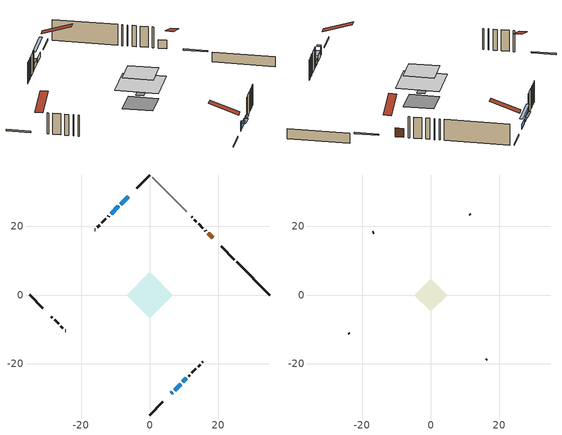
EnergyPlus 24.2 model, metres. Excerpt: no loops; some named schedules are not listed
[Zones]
conditioned space
 floor outside (Floor1 construction): -1.27,0 0,1.27 1.27,0 0,-1.27 z0.31
 floor adiabatic (AdiabaticFloorConstruction): -6.74,0 0,6.74 6.74,0 0,-6.74 z2.75
 floor foundation (Slab1 construction): -4.69,0 0,4.69 4.69,0 0,-4.69 z-1.98
 wall outside (RimJoist1 construction): 0,-35.02 3.8,-31.22 / -35.02,0 -31.22,-3.8 / 0,35.02 -3.8,31.22 / 24.66,10.36 20.86,14.15 z0.31:0.61
 wall outside (AdiabaticWallConstruction 1): 18.32,16.7 17.02,18 z0.31:2.34
 wall outside (AdiabaticWallConstruction): 6.34,-28.68 6.59,-28.42 z0.31:2.29; 7.25,-27.77 8.99,-26.02 z0.31:1.55; -6.34,28.67 -8.46,26.55 / 9.65,-25.37 10.71,-24.31 / -9.12,25.9 -11.24,23.78 z0.31:1.33
 wall outside (Wall1 construction): 11.37,-23.65 11.6,-23.41 / -28.67,-6.34 -28.44,-6.58 / -11.9,23.12 -12.13,22.88 / 16.36,18.65 16.13,18.89 z0.31:5.19
 wall outside (Wall2 construction): 12.26,-22.75 13.44,-21.57 / -27.78,-7.24 -26.6,-8.42 / -12.79,22.22 -13.97,21.04 / 15.47,19.55 14.29,20.73 z0.31:5.19
 wall outside (Wall3 construction): 14.1,-20.91 14.73,-20.29 / -25.94,-9.08 -25.31,-9.7 / -14.63,20.38 -15.26,19.76 / 13.63,21.39 13,22.01 z0.31:5.19
 wall outside (Wall4 construction): 15.38,-19.63 15.49,-19.52 / -24.66,-10.36 -24.55,-10.47 / -15.91,19.1 -16.02,18.99 / 12.35,22.67 12.24,22.78 z0.31:5.19
 wall foundation (FoundationWall1 construction): 35.02,0 25.32,9.7 z-1.98:0.31
 wall adiabatic (Wall6 construction): 10.75,24.27 0.66,34.36 z0.31:5.19
 window (WindowConstruction 4): 6.34,-28.67 6.59,-28.42 z0.31:2.29
 window (WindowConstruction): 7.25,-27.77 8.99,-26.02 z0.31:1.55
 window (WindowConstruction 1): -6.34,28.67 -8.46,26.55 z0.31:1.32
 window (WindowConstruction 2): 9.65,-25.37 10.71,-24.31 z0.31:1.32
 window (WindowConstruction 3): -9.12,25.9 -11.24,23.78 z0.31:1.32
 door (Door): 18.32,16.7 17.02,18 z0.31:2.34
 ceiling adiabatic (AdiabaticFloorConstruction): 0,-6.74 6.74,0 0,6.74 -6.74,0 z2.75
attic - vented
 floor to conditioned space (Floor2 construction Reversed): -4.79,0 0,4.79 4.79,0 0,-4.79 z5.19
 wall outside (Wall5 construction): 16.15,-18.87 16.33,-18.69 / -23.89,-11.12 -23.71,-11.3 / -16.68,18.34 -16.86,18.16 / 11.58,23.43 11.4,23.61 z0.31:5.19
 roof outside (Roof1 construction): 5.69,-29.33,5.19 1.02,-24.67,7.39 -0.21,-25.9,7.39 4.46,-30.56,5.19; -29.33,-5.69,5.19 -24.67,-1.02,7.39 -25.9,0.21,7.39 -30.56,-4.46,5.19; -5.69,29.33,5.19 -1.02,24.67,7.39 0.21,25.9,7.39 -4.46,30.56,5.19; 18.98,16.04,5.19 14.31,11.38,7.39 15.54,10.15,7.39 20.21,14.81,5.19
shading: 6.7,-28.32 6.24,-28.78 6.88,-29.42 7.34,-28.96 z2.44; 9.06,-25.95 7.18,-27.84 7.82,-28.48 9.71,-26.6 z1.65; -10.19,24.83 -4.62,30.4 -5.05,30.83 -10.62,25.26 z3.77; 10.78,-24.24 9.58,-25.44 10.01,-25.87 11.21,-24.67 z1.43; -11.31,23.71 -9.05,25.97 -9.48,26.4 -11.74,24.14 z1.43
[Building]
Building 1: Terrain=Suburbs
[Site:Location]
Edmonton Intl AP_AB: Latitude {deg}=53.31; Longitude {deg}=-113.58; Time Zone {hr}=-7; Elevation {m}=723; Keep Site Location Information=Yes
[Site:GroundTemperature:Shallow]
-1.56185, -3.61833, -3.78302, -2.80711, 1.11059, 5.01004, 8.39065, 10.5322, 10.7141, 8.97234, 5.67794, 1.89811
[Site:WaterMainsTemperature]
Calculation Method=Schedule; Temperature Schedule=mains temperature schedule
[Material] Roughness=Rough; Thermal Absorptance=0.9
Name | Thickness {m} | Conductivity {W/m-K} | Density {kg/m3} | Specific Heat {J/kg-K} | Solar Absorptance | Visible Absorptance
asphalt or fiberglass shingles | 0.00635 | 0.162714 | 1121.4 | 1465.45 | 0.4 | 0.4
ceiling loosefill ins | 0.169333 | 0.0480833 | 16.02 | 1046.75 | 0.7 | 0.7
ceiling stud and cavity | 0.1397 | 0.172847 | 65.682 | 1177.47 | 0.7 | 0.7
concrete 4.0 in. | 0.1016 | 1.803125 | 2242.8 | 837.4 | 0.7 | 0.7
concrete 8.0 in. | 0.2032 | 1.803125 | 2242.8 | 837.4 | 0.7 | 0.7
door material | 0.04445 | 0.053851 | 512.64 | 1214.23 | 0.7 | 0.7
floor covering | 0.0127 | 0.0433444 | 54.468 | 1339.84 | 0.6 | 0.6
floor rigid ins; rim joist rigid ins; wall rigid ins | 0.051816 | 0.029427 | 32.04 | 1214.23 | 0.7 | 0.7
floor rigid ins 1; wall rigid ins 2 | 0.512978 | 0.029427 | 32.04 | 1214.23 | 0.7 | 0.7
floor stud and cavity | 0.1397 | 0.103818 | 92.3553 | 1139.71 | 0.7 | 0.7
floor stud and cavity 1 | 0.1397 | 1.75129 | 37.0049 | 1207.88 | 0.7 | 0.7
furniture material conditioned space 1 | 0.1524 | 0.115458 | 640.8 | 1214.23 | 0.6 | 0.6
gypsum board | 0.0127 | 0.160291 | 801 | 837.4 | 0.6 | 0.6
osb sheathing 0.5 in. | 0.0127 | 0.115458 | 512.64 | 1214.23 | 0.7 | 0.7
osb sheathing 0.75 in. | 0.01905 | 0.115458 | 512.64 | 1214.23 | 0.7 | 0.7
osb sheathing 2.0 in. | 0.0508 | 0.115458 | 512.64 | 1214.23 | 0.7 | 0.7
rim joist stud and cavity | 0.0508 | 0.0408305 | 125.044 | 1163.47 | 0.6 | 0.6
wall rigid ins 1 | 0.051816 | 0.029427 | 32.04 | 1214.23 | 0.4 | 0.4
wall stud and cavity | 0.1397 | 0.365628 | 139.0536 | 1170.24 | 0.7 | 0.7
wall stud and cavity 1 | 0.1397 | 0.280355 | 139.0536 | 1170.24 | 0.7 | 0.7
wall stud and cavity 2 | 0.1397 | 0.168807 | 139.0536 | 1170.24 | 0.7 | 0.7
wall stud and cavity 3 | 0.1397 | 0.379624 | 139.0536 | 1170.24 | 0.7 | 0.7
wall stud and cavity 4 | 0.0889 | 6.9971 | 50.32683 | 1063.81 | 0.6 | 0.6
wall stud and cavity 5 | 0.1397 | 0.211265 | 139.0536 | 1170.24 | 0.7 | 0.7
wall stud and cavity 6 | 0.0889 | 0.380278 | 52.3479 | 1209.89 | 0.7 | 0.7
wall stud and cavity 7 | 0.0889 | 0.391764 | 83.0341 | 1211.67 | 0.7 | 0.7
wood siding | 0.0254 | 0.102417 | 544.68 | 1172.36 | 0.4 | 0.4
wood siding 1 | 0.00254 | 0.102417 | 544.68 | 1172.36 | 0.4 | 0.4
wood siding 2; wood siding 3; wood siding 4 | 0.0254 | 0.102417 | 544.68 | 1172.36 | 0.7 | 0.7
[WindowMaterial:SimpleGlazingSystem]
Name | U-Factor {W/m2-K} | Solar Heat Gain Coefficient
WindowMaterial | 2.89521 | 0.69
WindowMaterial 1 | 2.78449 | 0.57
WindowMaterial 2 | 3.032052 | 0.57
[Construction]
AdiabaticFloorConstruction: floor stud and cavity 1, floor rigid ins 1, osb sheathing 0.75 in., floor covering
AdiabaticWallConstruction: wood siding 3, wall rigid ins 2, wall stud and cavity 6, gypsum board
AdiabaticWallConstruction 1: wood siding 4, wall rigid ins 2, wall stud and cavity 6, gypsum board
Door: door material
Floor1 construction: floor stud and cavity, floor rigid ins, osb sheathing 0.75 in., floor covering
Floor2 construction Reversed: gypsum board, ceiling stud and cavity, ceiling loosefill ins
FoundationWall1 construction: concrete 8.0 in.
furniture construction conditioned space 1: furniture material conditioned space 1
PartitionWallConstruction: gypsum board, wall stud and cavity 7, gypsum board
RimJoist1 construction: wood siding 2, rim joist rigid ins, osb sheathing 2.0 in., rim joist stud and cavity
Roof1 construction: asphalt or fiberglass shingles
Slab1 construction: concrete 4.0 in.
Wall1 construction: wood siding, wall rigid ins, osb sheathing 0.5 in., wall stud and cavity, gypsum board
Wall2 construction: wood siding, wall rigid ins, osb sheathing 0.5 in., wall stud and cavity 1, gypsum board
Wall3 construction: wood siding, wall rigid ins, osb sheathing 0.5 in., wall stud and cavity 2, gypsum board
Wall4 construction: wood siding, wall rigid ins, osb sheathing 0.5 in., wall stud and cavity 3, gypsum board
Wall5 construction: wood siding 1, wall stud and cavity 4
Wall6 construction: wall rigid ins 1, osb sheathing 0.5 in., wall stud and cavity 5, gypsum board
WindowConstruction: WindowMaterial
WindowConstruction 1; WindowConstruction 2; WindowConstruction 3: WindowMaterial 1
WindowConstruction 4: WindowMaterial 2
[Zone] Multiplier=1; Part of Total Floor Area=Yes
Name | Volume {m3}
attic - vented | 16.3842
conditioned space | 318.4
[Space]
Name | Zone | Volume {m3}
attic - vented 1 | attic - vented | 16.3842
conditioned space 1 | conditioned space | 318.4
[ZoneInfiltration:EffectiveLeakageArea]
infil attic - vented 1: Zone or Space=attic - vented 1; Schedule=Always On Discrete; Effective Air Leakage Area {cm2}=1596.17; Stack Coefficient=0.000492064; Wind Coefficient=1.49876e-05
[ZoneMixing]
whole house fan mix: Zone or Space=attic - vented; Schedule=Always On Continuous; Design Flow Rate Calculation Method=Flow/Zone; Design Flow Rate {m3/s}=0; Source Zone or Space=conditioned space
[SurfaceProperty:ExposedFoundationPerimeter]
Slab1: Exposed Perimeter Calculation Method=TotalExposedPerimeter; Total Exposed Perimeter {m}=13.716
[InternalMass] Zone or ZoneList=conditioned space; Space or SpaceList=conditioned space 1
Name | Construction | Surface Area {m2}
furniture mass conditioned space 1 | furniture construction conditioned space 1 | 55.2359
partition wall mass | PartitionWallConstruction | 138.09
[Lights]
interior lighting: Zone or ZoneList or Space or SpaceList=conditioned space 1; Schedule=interior lighting schedule; Design Level Calculation Method=LightingLevel; Lighting Level {W}=343.2; Return Air Fraction=0; Fraction Radiant=0.6; Fraction Visible=0.2; Fraction Replaceable=1
[People]
occupants: Zone or ZoneList or Space or SpaceList=conditioned space 1; Number of People Schedule=occupants schedule; Number of People Calculation Method=People; Number of People=3; Fraction Radiant=0.314171; Sensible Heat Fraction=0.56303; Activity Level Schedule=occupants activity schedule; Carbon Dioxide Generation Rate {m3/s-W}=0; Enable ASHRAE 55 Comfort Warnings=No; Mean Radiant Temperature Calculation Type=EnclosureAveraged
[ElectricEquipment] Zone or ZoneList or Space or SpaceList=conditioned space 1; Design Level Calculation Method=EquipmentLevel
Name | Schedule | Design Level {W} | Fraction Latent | Fraction Radiant | Fraction Lost
clothes dryer | clothes dryer schedule | 140.772 | 0.015 | 0.081 | 0.85
clothes washer | clothes washer schedule | 32.1985 | 0.03 | 0.162 | 0.7
cooking range | cooking range schedule | 208.969 | 0.08 | 0.432 | 0.2
dishwasher | dishwasher schedule | 66.8632 | 0.3 | 0.18 | 0.4
fridge | fridge schedule | 72.9452 | 0 | 0.6 | 0
mech vent house fan | mech vent house fan schedule | 0 | 0 | 0 | 1
mech vent house fan cfis | mech vent house fan cfis schedule | 0 | 0 | 0 | 0
misc plug loads | misc plug loads schedule | 494.7 | 0.045 | 0.513 | 0.1
whole house fan | Always On Discrete | 0 | 0 | 0 | 1
[OtherEquipment] Zone or ZoneList or Space or SpaceList=conditioned space 1; Design Level Calculation Method=EquipmentLevel
Name | Fuel Type | Schedule | Design Level {W} | Fraction Latent | Fraction Radiant | Fraction Lost
clothes dryer 1 | Electricity | clothes dryer schedule | 0 | 0.015 | 0.081 | 0.85
cooking range 1 | Electricity | cooking range schedule | 0 | 0.08 | 0.432 | 0.2
general water use latent | None | general water use schedule | 59.3978 | 1 | 0 | 0
general water use sensible | None | general water use schedule | -58.539 | 0 | 0.6 | 0
mech vent house fan latent load | None | Always On Discrete | 0 | 1 | 0 | 0
mech vent house fan sensible load | None | Always On Discrete | 0 | 0 | 0 | 0
water heater energy adjustment1 | NaturalGas | Always On Discrete | 0.01 | 0 | 0 | 1
[ZoneInfiltration:DesignFlowRate] Zone or ZoneList or Space or SpaceList=conditioned space 1; Schedule=Always On Discrete; Design Flow Rate Calculation Method=Flow/Zone; Design Flow Rate {m3/s}=0
infil flow; natural vent flow; whole house fan flow
[Foundation:Kiva]
Foundation Kiva 1: Initial Indoor Air Temperature {C}=18; Wall Height Above Grade {m}=0.309982; Wall Depth Below Slab {m}=0.2032
[Foundation:Kiva:Settings]
Soil Conductivity {W/m-K}=0.849921; Soil Density {kg/m3}=1842.3; Soil Specific Heat {J/kg-K}=418.7; Ground Solar Absorptivity=0.9; Ground Thermal Absorptivity=0.9; Ground Surface Roughness {m}=0.03; Far-Field Width {m}=40; Deep-Ground Boundary Condition=ZeroFlux; Deep-Ground Depth {m}=40; Minimum Cell Dimension {m}=0.2; Maximum Cell Growth Coefficient=3; Simulation Timestep=Timestep
[Exterior:Lights]
exterior lighting: Schedule=exterior lighting schedule; Design Level {W}=75.6
[Schedule:Constant]
Name | Hourly Value
Always On Continuous; mech vent house fan schedule; mech vent house fan cfis schedule; Always On Discrete | 1
occupants activity schedule | 117.228
fridge schedule | 0
[Schedule:Day:Interval]
interior lighting schedule day: No, 01:00, 0.108182, 04:00, 0.0901515, 05:00, 0.0991667, 06:00, 0.162273, 07:00, 0.270455, 08:00, 0.342576, 10:00, 0.369621, 11:00, 0.351591, 12:00, 0.333561, 13:00, 0.324545, 14:00, 0.31553, 15:00, 0.333561, 16:00, 0.369621, 17:00, 0.450758, 18:00, 0.585985, 19:00, 0.775303, 20:00, 0.955606, 21:00, 0.991667, 22:00, 0.712197, 23:00, 0.360606, 24:00, 0.162273
interior lighting schedule day 1: No, 01:00, 0.100909, 04:00, 0.0840909, 05:00, 0.0925, 06:00, 0.151364, 07:00, 0.252273, 08:00, 0.319545, 10:00, 0.344773, 11:00, 0.327955, 12:00, 0.311136, 13:00, 0.302727, 14:00, 0.294318, 15:00, 0.311136, 16:00, 0.344773, 17:00, 0.420455, 18:00, 0.546591, 19:00, 0.723182, 20:00, 0.891364, 21:00, 0.925, 22:00, 0.664318, 23:00, 0.336364, 24:00, 0.151364
interior lighting schedule day 2: No, 01:00, 0.0927273, 04:00, 0.0772727, 05:00, 0.085, 06:00, 0.139091, 07:00, 0.231818, 08:00, 0.293636, 10:00, 0.316818, 11:00, 0.301364, 12:00, 0.285909, 13:00, 0.278182, 14:00, 0.270455, 15:00, 0.285909, 16:00, 0.316818, 17:00, 0.386364, 18:00, 0.502273, 19:00, 0.664545, 20:00, 0.819091, 21:00, 0.85, 22:00, 0.610455, 23:00, 0.309091, 24:00, 0.139091
interior lighting schedule default day: No, 24:00, 0
[Schedule:Week:Daily]
interior lighting schedule Week Rule - Jan1-Jan27: interior lighting schedule day, interior lighting schedule day, interior lighting schedule day, interior lighting schedule day, interior lighting schedule day, interior lighting schedule day, interior lighting schedule day, interior lighting schedule default day, interior lighting schedule default day, interior lighting schedule default day, interior lighting schedule default day, interior lighting schedule default day
interior lighting schedule Week Rule - Jan28-Feb3: interior lighting schedule day, interior lighting schedule day, interior lighting schedule day, interior lighting schedule day, interior lighting schedule day 1, interior lighting schedule day 1, interior lighting schedule day 1, interior lighting schedule default day, interior lighting schedule default day, interior lighting schedule default day, interior lighting schedule default day, interior lighting schedule default day
interior lighting schedule Week Rule - Feb4-Feb24: interior lighting schedule day 1, interior lighting schedule day 1, interior lighting schedule day 1, interior lighting schedule day 1, interior lighting schedule day 1, interior lighting schedule day 1, interior lighting schedule day 1, interior lighting schedule default day, interior lighting schedule default day, interior lighting schedule default day, interior lighting schedule default day, interior lighting schedule default day
interior lighting schedule Week Rule - Feb25-Mar3: interior lighting schedule day 1, interior lighting schedule day 1, interior lighting schedule day 1, interior lighting schedule day 1, interior lighting schedule day 2, interior lighting schedule day 2, interior lighting schedule day 2, interior lighting schedule default day, interior lighting schedule default day, interior lighting schedule default day, interior lighting schedule default day, interior lighting schedule default day
interior lighting schedule Week Rule - Mar4-Mar31: interior lighting schedule day 2, interior lighting schedule day 2, interior lighting schedule day 2, interior lighting schedule day 2, interior lighting schedule day 2, interior lighting schedule day 2, interior lighting schedule day 2, interior lighting schedule default day, interior lighting schedule default day, interior lighting schedule default day, interior lighting schedule default day, interior lighting schedule default day
interior lighting schedule Week Rule - Apr1-Apr28: interior lighting schedule day 3, interior lighting schedule day 3, interior lighting schedule day 3, interior lighting schedule day 3, interior lighting schedule day 3, interior lighting schedule day 3, interior lighting schedule day 3, interior lighting schedule default day, interior lighting schedule default day, interior lighting schedule default day, interior lighting schedule default day, interior lighting schedule default day
interior lighting schedule Week Rule - Apr29-May5: interior lighting schedule day 3, interior lighting schedule day 3, interior lighting schedule day 4, interior lighting schedule day 4, interior lighting schedule day 4, interior lighting schedule day 4, interior lighting schedule day 4, interior lighting schedule default day, interior lighting schedule default day, interior lighting schedule default day, interior lighting schedule default day, interior lighting schedule default day
interior lighting schedule Week Rule - May6-May26: interior lighting schedule day 4, interior lighting schedule day 4, interior lighting schedule day 4, interior lighting schedule day 4, interior lighting schedule day 4, interior lighting schedule day 4, interior lighting schedule day 4, interior lighting schedule default day, interior lighting schedule default day, interior lighting schedule default day, interior lighting schedule default day, interior lighting schedule default day
interior lighting schedule Week Rule - May27-Jun2: interior lighting schedule day 4, interior lighting schedule day 4, interior lighting schedule day 4, interior lighting schedule day 4, interior lighting schedule day 4, interior lighting schedule day 5, interior lighting schedule day 5, interior lighting schedule default day, interior lighting schedule default day, interior lighting schedule default day, interior lighting schedule default day, interior lighting schedule default day
interior lighting schedule Week Rule - Jun3-Jun30: interior lighting schedule day 5, interior lighting schedule day 5, interior lighting schedule day 5, interior lighting schedule day 5, interior lighting schedule day 5, interior lighting schedule day 5, interior lighting schedule day 5, interior lighting schedule default day, interior lighting schedule default day, interior lighting schedule default day, interior lighting schedule default day, interior lighting schedule default day
interior lighting schedule Week Rule - Jul1-Jul28: interior lighting schedule day 6, interior lighting schedule day 6, interior lighting schedule day 6, interior lighting schedule day 6, interior lighting schedule day 6, interior lighting schedule day 6, interior lighting schedule day 6, interior lighting schedule default day, interior lighting schedule default day, interior lighting schedule default day, interior lighting schedule default day, interior lighting schedule default day
interior lighting schedule Week Rule - Jul29-Aug4: interior lighting schedule day 6, interior lighting schedule day 6, interior lighting schedule day 6, interior lighting schedule day 7, interior lighting schedule day 7, interior lighting schedule day 7, interior lighting schedule day 7, interior lighting schedule default day, interior lighting schedule default day, interior lighting schedule default day, interior lighting schedule default day, interior lighting schedule default day
interior lighting schedule Week Rule - Aug5-Aug25: interior lighting schedule day 7, interior lighting schedule day 7, interior lighting schedule day 7, interior lighting schedule day 7, interior lighting schedule day 7, interior lighting schedule day 7, interior lighting schedule day 7, interior lighting schedule default day, interior lighting schedule default day, interior lighting schedule default day, interior lighting schedule default day, interior lighting schedule default day
interior lighting schedule Week Rule - Aug26-Sep1: interior lighting schedule day 7, interior lighting schedule day 7, interior lighting schedule day 7, interior lighting schedule day 7, interior lighting schedule day 7, interior lighting schedule day 7, interior lighting schedule day 8, interior lighting schedule default day, interior lighting schedule default day, interior lighting schedule default day, interior lighting schedule default day, interior lighting schedule default day
interior lighting schedule Week Rule - Sep2-Sep29: interior lighting schedule day 8, interior lighting schedule day 8, interior lighting schedule day 8, interior lighting schedule day 8, interior lighting schedule day 8, interior lighting schedule day 8, interior lighting schedule day 8, interior lighting schedule default day, interior lighting schedule default day, interior lighting schedule default day, interior lighting schedule default day, interior lighting schedule default day
interior lighting schedule Week Rule - Sep30-Oct6: interior lighting schedule day 8, interior lighting schedule day 9, interior lighting schedule day 9, interior lighting schedule day 9, interior lighting schedule day 9, interior lighting schedule day 9, interior lighting schedule day 9, interior lighting schedule default day, interior lighting schedule default day, interior lighting schedule default day, interior lighting schedule default day, interior lighting schedule default day
interior lighting schedule Week Rule - Oct7-Oct27: interior lighting schedule day 9, interior lighting schedule day 9, interior lighting schedule day 9, interior lighting schedule day 9, interior lighting schedule day 9, interior lighting schedule day 9, interior lighting schedule day 9, interior lighting schedule default day, interior lighting schedule default day, interior lighting schedule default day, interior lighting schedule default day, interior lighting schedule default day
interior lighting schedule Week Rule - Oct28-Nov3: interior lighting schedule day 9, interior lighting schedule day 9, interior lighting schedule day 9, interior lighting schedule day 9, interior lighting schedule day 10, interior lighting schedule day 10, interior lighting schedule day 10, interior lighting schedule default day, interior lighting schedule default day, interior lighting schedule default day, interior lighting schedule default day, interior lighting schedule default day
interior lighting schedule Week Rule - Nov4-Nov24: interior lighting schedule day 10, interior lighting schedule day 10, interior lighting schedule day 10, interior lighting schedule day 10, interior lighting schedule day 10, interior lighting schedule day 10, interior lighting schedule day 10, interior lighting schedule default day, interior lighting schedule default day, interior lighting schedule default day, interior lighting schedule default day, interior lighting schedule default day
interior lighting schedule Week Rule - Nov25-Dec1: interior lighting schedule day 10, interior lighting schedule day 10, interior lighting schedule day 10, interior lighting schedule day 10, interior lighting schedule day 10, interior lighting schedule day 10, interior lighting schedule day 11, interior lighting schedule default day, interior lighting schedule default day, interior lighting schedule default day, interior lighting schedule default day, interior lighting schedule default day
interior lighting schedule Week Rule - Dec2-Dec31: interior lighting schedule day 11, interior lighting schedule day 11, interior lighting schedule day 11, interior lighting schedule day 11, interior lighting schedule day 11, interior lighting schedule day 11, interior lighting schedule day 11, interior lighting schedule default day, interior lighting schedule default day, interior lighting schedule default day, interior lighting schedule default day, interior lighting schedule default day
occupants schedule Week Rule - Jan1-Dec31: occupants schedule day, occupants schedule day, occupants schedule day, occupants schedule day, occupants schedule day, occupants schedule day, occupants schedule day, occupants schedule default day, occupants schedule default day, occupants schedule default day, occupants schedule default day, occupants schedule default day
clothes dryer schedule Week Rule - Jan1-Dec31: clothes dryer schedule day, clothes dryer schedule day, clothes dryer schedule day, clothes dryer schedule day, clothes dryer schedule day, clothes dryer schedule day, clothes dryer schedule day, clothes dryer schedule default day, clothes dryer schedule default day, clothes dryer schedule default day, clothes dryer schedule default day, clothes dryer schedule default day
clothes washer schedule Week Rule - Jan1-Dec31: clothes washer schedule day, clothes washer schedule day, clothes washer schedule day, clothes washer schedule day, clothes washer schedule day, clothes washer schedule day, clothes washer schedule day, clothes washer schedule default day, clothes washer schedule default day, clothes washer schedule default day, clothes washer schedule default day, clothes washer schedule default day
cooking range schedule Week Rule - Jan1-Dec31: cooking range schedule day, cooking range schedule day, cooking range schedule day, cooking range schedule day, cooking range schedule day, cooking range schedule day, cooking range schedule day, cooking range schedule default day, cooking range schedule default day, cooking range schedule default day, cooking range schedule default day, cooking range schedule default day
dishwasher schedule Week Rule - Jan1-Dec31: dishwasher schedule day, dishwasher schedule day, dishwasher schedule day, dishwasher schedule day, dishwasher schedule day, dishwasher schedule day, dishwasher schedule day, dishwasher schedule default day, dishwasher schedule default day, dishwasher schedule default day, dishwasher schedule default day, dishwasher schedule default day
misc plug loads schedule Week Rule - Jan1-Dec31: misc plug loads schedule day, misc plug loads schedule day, misc plug loads schedule day, misc plug loads schedule day, misc plug loads schedule day, misc plug loads schedule day, misc plug loads schedule day, misc plug loads schedule default day, misc plug loads schedule default day, misc plug loads schedule default day, misc plug loads schedule default day, misc plug loads schedule default day
general water use schedule Week Rule - Jan1-Dec31: general water use schedule day, general water use schedule day, general water use schedule day, general water use schedule day, general water use schedule day, general water use schedule day, general water use schedule day, general water use schedule default day, general water use schedule default day, general water use schedule default day, general water use schedule default day, general water use schedule default day
exterior lighting schedule Week Rule - Jan1-Jan27: exterior lighting schedule day, exterior lighting schedule day, exterior lighting schedule day, exterior lighting schedule day, exterior lighting schedule day, exterior lighting schedule day, exterior lighting schedule day, exterior lighting schedule default day, exterior lighting schedule default day, exterior lighting schedule default day, exterior lighting schedule default day, exterior lighting schedule default day
exterior lighting schedule Week Rule - Jan28-Feb3: exterior lighting schedule day, exterior lighting schedule day, exterior lighting schedule day, exterior lighting schedule day, exterior lighting schedule day 1, exterior lighting schedule day 1, exterior lighting schedule day 1, exterior lighting schedule default day, exterior lighting schedule default day, exterior lighting schedule default day, exterior lighting schedule default day, exterior lighting schedule default day
exterior lighting schedule Week Rule - Feb4-Feb24: exterior lighting schedule day 1, exterior lighting schedule day 1, exterior lighting schedule day 1, exterior lighting schedule day 1, exterior lighting schedule day 1, exterior lighting schedule day 1, exterior lighting schedule day 1, exterior lighting schedule default day, exterior lighting schedule default day, exterior lighting schedule default day, exterior lighting schedule default day, exterior lighting schedule default day
exterior lighting schedule Week Rule - Feb25-Mar3: exterior lighting schedule day 1, exterior lighting schedule day 1, exterior lighting schedule day 1, exterior lighting schedule day 1, exterior lighting schedule day 2, exterior lighting schedule day 2, exterior lighting schedule day 2, exterior lighting schedule default day, exterior lighting schedule default day, exterior lighting schedule default day, exterior lighting schedule default day, exterior lighting schedule default day
exterior lighting schedule Week Rule - Mar4-Mar31: exterior lighting schedule day 2, exterior lighting schedule day 2, exterior lighting schedule day 2, exterior lighting schedule day 2, exterior lighting schedule day 2, exterior lighting schedule day 2, exterior lighting schedule day 2, exterior lighting schedule default day, exterior lighting schedule default day, exterior lighting schedule default day, exterior lighting schedule default day, exterior lighting schedule default day
exterior lighting schedule Week Rule - Apr1-Apr28: exterior lighting schedule day 3, exterior lighting schedule day 3, exterior lighting schedule day 3, exterior lighting schedule day 3, exterior lighting schedule day 3, exterior lighting schedule day 3, exterior lighting schedule day 3, exterior lighting schedule default day, exterior lighting schedule default day, exterior lighting schedule default day, exterior lighting schedule default day, exterior lighting schedule default day
exterior lighting schedule Week Rule - Apr29-May5: exterior lighting schedule day 3, exterior lighting schedule day 3, exterior lighting schedule day 4, exterior lighting schedule day 4, exterior lighting schedule day 4, exterior lighting schedule day 4, exterior lighting schedule day 4, exterior lighting schedule default day, exterior lighting schedule default day, exterior lighting schedule default day, exterior lighting schedule default day, exterior lighting schedule default day
exterior lighting schedule Week Rule - May6-May26: exterior lighting schedule day 4, exterior lighting schedule day 4, exterior lighting schedule day 4, exterior lighting schedule day 4, exterior lighting schedule day 4, exterior lighting schedule day 4, exterior lighting schedule day 4, exterior lighting schedule default day, exterior lighting schedule default day, exterior lighting schedule default day, exterior lighting schedule default day, exterior lighting schedule default day
exterior lighting schedule Week Rule - May27-Jun2: exterior lighting schedule day 4, exterior lighting schedule day 4, exterior lighting schedule day 4, exterior lighting schedule day 4, exterior lighting schedule day 4, exterior lighting schedule day 5, exterior lighting schedule day 5, exterior lighting schedule default day, exterior lighting schedule default day, exterior lighting schedule default day, exterior lighting schedule default day, exterior lighting schedule default day
exterior lighting schedule Week Rule - Jun3-Jun30: exterior lighting schedule day 5, exterior lighting schedule day 5, exterior lighting schedule day 5, exterior lighting schedule day 5, exterior lighting schedule day 5, exterior lighting schedule day 5, exterior lighting schedule day 5, exterior lighting schedule default day, exterior lighting schedule default day, exterior lighting schedule default day, exterior lighting schedule default day, exterior lighting schedule default day
exterior lighting schedule Week Rule - Jul1-Jul28: exterior lighting schedule day 6, exterior lighting schedule day 6, exterior lighting schedule day 6, exterior lighting schedule day 6, exterior lighting schedule day 6, exterior lighting schedule day 6, exterior lighting schedule day 6, exterior lighting schedule default day, exterior lighting schedule default day, exterior lighting schedule default day, exterior lighting schedule default day, exterior lighting schedule default day
exterior lighting schedule Week Rule - Jul29-Aug4: exterior lighting schedule day 6, exterior lighting schedule day 6, exterior lighting schedule day 6, exterior lighting schedule day 7, exterior lighting schedule day 7, exterior lighting schedule day 7, exterior lighting schedule day 7, exterior lighting schedule default day, exterior lighting schedule default day, exterior lighting schedule default day, exterior lighting schedule default day, exterior lighting schedule default day
exterior lighting schedule Week Rule - Aug5-Aug25: exterior lighting schedule day 7, exterior lighting schedule day 7, exterior lighting schedule day 7, exterior lighting schedule day 7, exterior lighting schedule day 7, exterior lighting schedule day 7, exterior lighting schedule day 7, exterior lighting schedule default day, exterior lighting schedule default day, exterior lighting schedule default day, exterior lighting schedule default day, exterior lighting schedule default day
exterior lighting schedule Week Rule - Aug26-Sep1: exterior lighting schedule day 7, exterior lighting schedule day 7, exterior lighting schedule day 7, exterior lighting schedule day 7, exterior lighting schedule day 7, exterior lighting schedule day 7, exterior lighting schedule day 8, exterior lighting schedule default day, exterior lighting schedule default day, exterior lighting schedule default day, exterior lighting schedule default day, exterior lighting schedule default day
exterior lighting schedule Week Rule - Sep2-Sep29: exterior lighting schedule day 8, exterior lighting schedule day 8, exterior lighting schedule day 8, exterior lighting schedule day 8, exterior lighting schedule day 8, exterior lighting schedule day 8, exterior lighting schedule day 8, exterior lighting schedule default day, exterior lighting schedule default day, exterior lighting schedule default day, exterior lighting schedule default day, exterior lighting schedule default day
exterior lighting schedule Week Rule - Sep30-Oct6: exterior lighting schedule day 8, exterior lighting schedule day 9, exterior lighting schedule day 9, exterior lighting schedule day 9, exterior lighting schedule day 9, exterior lighting schedule day 9, exterior lighting schedule day 9, exterior lighting schedule default day, exterior lighting schedule default day, exterior lighting schedule default day, exterior lighting schedule default day, exterior lighting schedule default day
exterior lighting schedule Week Rule - Oct7-Oct27: exterior lighting schedule day 9, exterior lighting schedule day 9, exterior lighting schedule day 9, exterior lighting schedule day 9, exterior lighting schedule day 9, exterior lighting schedule day 9, exterior lighting schedule day 9, exterior lighting schedule default day, exterior lighting schedule default day, exterior lighting schedule default day, exterior lighting schedule default day, exterior lighting schedule default day
exterior lighting schedule Week Rule - Oct28-Nov3: exterior lighting schedule day 9, exterior lighting schedule day 9, exterior lighting schedule day 9, exterior lighting schedule day 9, exterior lighting schedule day 10, exterior lighting schedule day 10, exterior lighting schedule day 10, exterior lighting schedule default day, exterior lighting schedule default day, exterior lighting schedule default day, exterior lighting schedule default day, exterior lighting schedule default day
exterior lighting schedule Week Rule - Nov4-Nov24: exterior lighting schedule day 10, exterior lighting schedule day 10, exterior lighting schedule day 10, exterior lighting schedule day 10, exterior lighting schedule day 10, exterior lighting schedule day 10, exterior lighting schedule day 10, exterior lighting schedule default day, exterior lighting schedule default day, exterior lighting schedule default day, exterior lighting schedule default day, exterior lighting schedule default day
exterior lighting schedule Week Rule - Nov25-Dec1: exterior lighting schedule day 10, exterior lighting schedule day 10, exterior lighting schedule day 10, exterior lighting schedule day 10, exterior lighting schedule day 10, exterior lighting schedule day 10, exterior lighting schedule day 11, exterior lighting schedule default day, exterior lighting schedule default day, exterior lighting schedule default day, exterior lighting schedule default day, exterior lighting schedule default day
exterior lighting schedule Week Rule - Dec2-Dec31: exterior lighting schedule day 11, exterior lighting schedule day 11, exterior lighting schedule day 11, exterior lighting schedule day 11, exterior lighting schedule day 11, exterior lighting schedule day 11, exterior lighting schedule day 11, exterior lighting schedule default day, exterior lighting schedule default day, exterior lighting schedule default day, exterior lighting schedule default day, exterior lighting schedule default day
[Schedule:Year]
interior lighting schedule: interior lighting schedule Week Rule - Jan1-Jan27, 1, 1, 1, 27, interior lighting schedule Week Rule - Jan28-Feb3, 1, 28, 2, 3, interior lighting schedule Week Rule - Feb4-Feb24, 2, 4, 2, 24, interior lighting schedule Week Rule - Feb25-Mar3, 2, 25, 3, 3, interior lighting schedule Week Rule - Mar4-Mar31, 3, 4, 3, 31, interior lighting schedule Week Rule - Apr1-Apr28, 4, 1, 4, 28, interior lighting schedule Week Rule - Apr29-May5, 4, 29, 5, 5, interior lighting schedule Week Rule - May6-May26, 5, 6, 5, 26, interior lighting schedule Week Rule - May27-Jun2, 5, 27, 6, 2, interior lighting schedule Week Rule - Jun3-Jun30, 6, 3, 6, 30, interior lighting schedule Week Rule - Jul1-Jul28, 7, 1, 7, 28, interior lighting schedule Week Rule - Jul29-Aug4, 7, 29, 8, 4, interior lighting schedule Week Rule - Aug5-Aug25, 8, 5, 8, 25, interior lighting schedule Week Rule - Aug26-Sep1, 8, 26, 9, 1, interior lighting schedule Week Rule - Sep2-Sep29, 9, 2, 9, 29, interior lighting schedule Week Rule - Sep30-Oct6, 9, 30, 10, 6, interior lighting schedule Week Rule - Oct7-Oct27, 10, 7, 10, 27, interior lighting schedule Week Rule - Oct28-Nov3, 10, 28, 11, 3, interior lighting schedule Week Rule - Nov4-Nov24, 11, 4, 11, 24, interior lighting schedule Week Rule - Nov25-Dec1, 11, 25, 12, 1, interior lighting schedule Week Rule - Dec2-Dec31, 12, 2, 12, 31
occupants schedule: occupants schedule Week Rule - Jan1-Dec31, 1, 1, 12, 31
clothes dryer schedule: clothes dryer schedule Week Rule - Jan1-Dec31, 1, 1, 12, 31
clothes washer schedule: clothes washer schedule Week Rule - Jan1-Dec31, 1, 1, 12, 31
cooking range schedule: cooking range schedule Week Rule - Jan1-Dec31, 1, 1, 12, 31
dishwasher schedule: dishwasher schedule Week Rule - Jan1-Dec31, 1, 1, 12, 31
misc plug loads schedule: misc plug loads schedule Week Rule - Jan1-Dec31, 1, 1, 12, 31
general water use schedule: general water use schedule Week Rule - Jan1-Dec31, 1, 1, 12, 31
exterior lighting schedule: exterior lighting schedule Week Rule - Jan1-Jan27, 1, 1, 1, 27, exterior lighting schedule Week Rule - Jan28-Feb3, 1, 28, 2, 3, exterior lighting schedule Week Rule - Feb4-Feb24, 2, 4, 2, 24, exterior lighting schedule Week Rule - Feb25-Mar3, 2, 25, 3, 3, exterior lighting schedule Week Rule - Mar4-Mar31, 3, 4, 3, 31, exterior lighting schedule Week Rule - Apr1-Apr28, 4, 1, 4, 28, exterior lighting schedule Week Rule - Apr29-May5, 4, 29, 5, 5, exterior lighting schedule Week Rule - May6-May26, 5, 6, 5, 26, exterior lighting schedule Week Rule - May27-Jun2, 5, 27, 6, 2, exterior lighting schedule Week Rule - Jun3-Jun30, 6, 3, 6, 30, exterior lighting schedule Week Rule - Jul1-Jul28, 7, 1, 7, 28, exterior lighting schedule Week Rule - Jul29-Aug4, 7, 29, 8, 4, exterior lighting schedule Week Rule - Aug5-Aug25, 8, 5, 8, 25, exterior lighting schedule Week Rule - Aug26-Sep1, 8, 26, 9, 1, exterior lighting schedule Week Rule - Sep2-Sep29, 9, 2, 9, 29, exterior lighting schedule Week Rule - Sep30-Oct6, 9, 30, 10, 6, exterior lighting schedule Week Rule - Oct7-Oct27, 10, 7, 10, 27, exterior lighting schedule Week Rule - Oct28-Nov3, 10, 28, 11, 3, exterior lighting schedule Week Rule - Nov4-Nov24, 11, 4, 11, 24, exterior lighting schedule Week Rule - Nov25-Dec1, 11, 25, 12, 1, exterior lighting schedule Week Rule - Dec2-Dec31, 12, 2, 12, 31
[Schedule:Compact]
mains temperature schedule: Through: 01/01, For: AllDays, Until: 24:00, 3.97167, Through: 01/02, For: AllDays, Until: 24:00, 3.90778, Through: 01/03, For: AllDays, Until: 24:00, 3.84556, Through: 01/04, For: AllDays, Until: 24:00, 3.78389, Through: 01/05, For: AllDays, Until: 24:00, 3.72278, Through: 01/06, For: AllDays, Until: 24:00, 3.66278, Through: 01/07, For: AllDays, Until: 24:00, 3.60389, Through: 01/08, For: AllDays, Until: 24:00, 3.54556, Through: 01/09, For: AllDays, Until: 24:00, 3.48833, Through: 01/10, For: AllDays, Until: 24:00, 3.43167, Through: 01/11, For: AllDays, Until: 24:00, 3.37611, Through: 01/12, For: AllDays, Until: 24:00, 3.32167, Through: 01/13, For: AllDays, Until: 24:00, 3.26833, Through: 01/14, For: AllDays, Until: 24:00, 3.21556, Through: 01/15, For: AllDays, Until: 24:00, 3.16444, Through: 01/16, For: AllDays, Until: 24:00, 3.11389, Through: 01/17, For: AllDays, Until: 24:00, 3.06444, Through: 01/18, For: AllDays, Until: 24:00, 3.01611, Through: 01/19, For: AllDays, Until: 24:00, 2.96889, Through: 01/20, For: AllDays, Until: 24:00, 2.92278, Through: 01/21, For: AllDays, Until: 24:00, 2.87722, Through: 01/22, For: AllDays, Until: 24:00, 2.83333, Through: 01/23, For: AllDays, Until: 24:00, 2.79056, Through: 01/24, For: AllDays, Until: 24:00, 2.74889, Through: 01/25, For: AllDays, Until: 24:00, 2.70833, Through: 01/26, For: AllDays, Until: 24:00, 2.66889, Through: 01/27, For: AllDays, Until: 24:00, 2.63056, Through: 01/28, For: AllDays, Until: 24:00, 2.59333, Through: 01/29, For: AllDays, Until: 24:00, 2.55778, Through: 01/30, For: AllDays, Until: 24:00, 2.52278, Through: 01/31, For: AllDays, Until: 24:00, 2.48944, Through: 02/01, For: AllDays, Until: 24:00, 2.45722, Through: 02/02, For: AllDays, Until: 24:00, 2.42611, Through: 02/03, For: AllDays, Until: 24:00, 2.39667, Through: 02/04, For: AllDays, Until: 24:00, 2.36833, Through: 02/05, For: AllDays, Until: 24:00, 2.34111, Through: 02/06, For: AllDays, Until: 24:00, 2.315, Through: 02/07, For: AllDays, Until: 24:00, 2.29056, Through: 02/08, For: AllDays, Until: 24:00, 2.26722, Through: 02/09, For: AllDays, Until: 24:00, 2.245, Through: 02/10, For: AllDays, Until: 24:00, 2.22444, Through: 02/11, For: AllDays, Until: 24:00, 2.20444, Through: 02/12, For: AllDays, Until: 24:00, 2.18667, Through: 02/13, For: AllDays, Until: 24:00, 2.17, Through: 02/14, For: AllDays, Until: 24:00, 2.15444, Through: 02/15, For: AllDays, Until: 24:00, 2.14, Through: 02/16, For: AllDays, Until: 24:00, 2.12722, Through: 02/17, For: AllDays, Until: 24:00, 2.11556, Through: 02/18, For: AllDays, Until: 24:00, 2.10556, Through: 02/19, For: AllDays, Until: 24:00, 2.09667, Through: 02/20, For: AllDays, Until: 24:00, 2.08889, Through: 02/21, For: AllDays, Until: 24:00, 2.08278, Through: 02/22, For: AllDays, Until: 24:00, 2.07833, Through: 02/23, For: AllDays, Until: 24:00, 2.07444, Through: 02/24, For: AllDays, Until: 24:00, 2.07278, Through: 02/25, For: AllDays, Until: 24:00, 2.07167, Through: 02/26, For: AllDays, Until: 24:00, 2.07222, Through: 02/27, For: AllDays, Until: 24:00, 2.07444, Through: 02/28, For: AllDays, Until: 24:00, 2.07778, Through: 03/01, For: AllDays, Until: 24:00, 2.08222, Through: 03/02, For: AllDays, Until: 24:00, 2.08833, Through: 03/03, For: AllDays, Until: 24:00, 2.09556, Through: 03/04, For: AllDays, Until: 24:00, 2.10444, Through: 03/05, For: AllDays, Until: 24:00, 2.11444, Through: 03/06, For: AllDays, Until: 24:00, 2.12556, Through: 03/07, For: AllDays, Until: 24:00, 2.13833, Through: 03/08, For: AllDays, Until: 24:00, 2.15278, Through: 03/09, For: AllDays, Until: 24:00, 2.16778, Through: 03/10, For: AllDays, Until: 24:00, 2.18444, Through: 03/11, For: AllDays, Until: 24:00, 2.20278, Through: 03/12, For: AllDays, Until: 24:00, 2.22167, Through: 03/13, For: AllDays, Until: 24:00, 2.24278, Through: 03/14, For: AllDays, Until: 24:00, 2.26444, Through: 03/15, For: AllDays, Until: 24:00, 2.28778, Through: 03/16, For: AllDays, Until: 24:00, 2.31222, Through: 03/17, For: AllDays, Until: 24:00, 2.33778, Through: 03/18, For: AllDays, Until: 24:00, 2.365, Through: 03/19, For: AllDays, Until: 24:00, 2.39333, Through: 03/20, For: AllDays, Until: 24:00, 2.42278, Through: 03/21, For: AllDays, Until: 24:00, 2.45389, Through: 03/22, For: AllDays, Until: 24:00, 2.48611, Through: 03/23, For: AllDays, Until: 24:00, 2.51889, Through: 03/24, For: AllDays, Until: 24:00, 2.55389, Through: 03/25, For: AllDays, Until: 24:00, 2.58944, Through: 03/26, For: AllDays, Until: 24:00, 2.62611, Through: 03/27, For: AllDays, Until: 24:00, 2.66444, Through: 03/28, For: AllDays, Until: 24:00, 2.70389, Through: 03/29, For: AllDays, Until: 24:00, 2.74389, Through: 03/30, For: AllDays, Until: 24:00, 2.78556, Through: 03/31, For: AllDays, Until: 24:00, 2.82833, Through: 04/01, For: AllDays, Until: 24:00, 2.87222, Through: 04/02, For: AllDays, Until: 24:00, 2.91722, Through: 04/03, For: AllDays, Until: 24:00, 2.96333, Through: 04/04, For: AllDays, Until: 24:00, 3.01056, Through: 04/05, For: AllDays, Until: 24:00, 3.05889, Through: 04/06, For: AllDays, Until: 24:00, 3.10833, Through: 04/07, For: AllDays, Until: 24:00, 3.15833, Through: 04/08, For: AllDays, Until: 24:00, 3.21, Through: 04/09, For: AllDays, Until: 24:00, 3.26222, Through: 04/10, For: AllDays, Until: 24:00, 3.31556, Through: 04/11, For: AllDays, Until: 24:00, 3.37, Through: 04/12, For: AllDays, Until: 24:00, 3.42556, Through: 04/13, For: AllDays, Until: 24:00, 3.48167, Through: 04/14, For: AllDays, Until: 24:00, 3.53889, Through: 04/15, For: AllDays, Until: 24:00, 3.59722, Through: 04/16, For: AllDays, Until: 24:00, 3.65611, Through: 04/17, For: AllDays, Until: 24:00, 3.71611, Through: 04/18, For: AllDays, Until: 24:00, 3.77667, Through: 04/19, For: AllDays, Until: 24:00, 3.83833, Through: 04/20, For: AllDays, Until: 24:00, 3.90111, Through: 04/21, For: AllDays, Until: 24:00, 3.96444, Through: 04/22, For: AllDays, Until: 24:00, 4.02833, Through: 04/23, For: AllDays, Until: 24:00, 4.09333, Through: 04/24, For: AllDays, Until: 24:00, 4.15889, Through: 04/25, For: AllDays, Until: 24:00, 4.225, Through: 04/26, For: AllDays, Until: 24:00, 4.29222, Through: 04/27, For: AllDays, Until: 24:00, 4.36, Through: 04/28, For: AllDays, Until: 24:00, 4.42833, Through: 04/29, For: AllDays, Until: 24:00, 4.49722, Through: 04/30, For: AllDays, Until: 24:00, 4.56667, Through: 05/01, For: AllDays, Until: 24:00, 4.63722, Through: 05/02, For: AllDays, Until: 24:00, 4.70833, Through: 05/03, For: AllDays, Until: 24:00, 4.77944, Through: 05/04, For: AllDays, Until: 24:00, 4.85167, Through: 05/05, For: AllDays, Until: 24:00, 4.92389, Through: 05/06, For: AllDays, Until: 24:00, 4.99722, Through: 05/07, For: AllDays, Until: 24:00, 5.07056, Through: 05/08, For: AllDays, Until: 24:00, 5.145, Through: 05/09, For: AllDays, Until: 24:00, 5.21944, Through: 05/10, For: AllDays, Until: 24:00, 5.29389, Through: 05/11, For: AllDays, Until: 24:00, 5.36944, Through: 05/12, For: AllDays, Until: 24:00, 5.445, Through: 05/13, For: AllDays, Until: 24:00, 5.52111, Through: 05/14, For: AllDays, Until: 24:00, 5.59722, Through: 05/15, For: AllDays, Until: 24:00, 5.67389, Through: 05/16, For: AllDays, Until: 24:00, 5.75056, Through: 05/17, For: AllDays, Until: 24:00, 5.82778, Through: 05/18, For: AllDays, Until: 24:00, 5.90556, Through: 05/19, For: AllDays, Until: 24:00, 5.98278, Through: 05/20, For: AllDays, Until: 24:00, 6.06056, Through: 05/21, For: AllDays, Until: 24:00, 6.13889, Through: 05/22, For: AllDays, Until: 24:00, 6.21667, Through: 05/23, For: AllDays, Until: 24:00, 6.295, Through: 05/24, For: AllDays, Until: 24:00, 6.37333, Through: 05/25, For: AllDays, Until: 24:00, 6.45222, Through: 05/26, For: AllDays, Until: 24:00, 6.53056, Through: 05/27, For: AllDays, Until: 24:00, 6.60889, Through: 05/28, For: AllDays, Until: 24:00, 6.68778, Through: 05/29, For: AllDays, Until: 24:00, 6.76611, Through: 05/30, For: AllDays, Until: 24:00, 6.84444, Through: 05/31, For: AllDays, Until: 24:00, 6.92278, Through: 06/01, For: AllDays, Until: 24:00, 7.00111, Through: 06/02, For: AllDays, Until: 24:00, 7.07944, Through: 06/03, For: AllDays, Until: 24:00, 7.15778, Through: 06/04, For: AllDays, Until: 24:00, 7.23556, Through: 06/05, For: AllDays, Until: 24:00, 7.31333, Through: 06/06, For: AllDays, Until: 24:00, 7.39056, Through: 06/07, For: AllDays, Until: 24:00, 7.46833, Through: 06/08, For: AllDays, Until: 24:00, 7.545, Through: 06/09, For: AllDays, Until: 24:00, 7.62222, Through: 06/10, For: AllDays, Until: 24:00, 7.69833, Through: 06/11, For: AllDays, Until: 24:00, 7.775, Through: 06/12, For: AllDays, Until: 24:00, 7.85056, Through: 06/13, For: AllDays, Until: 24:00, 7.92611, Through: 06/14, For: AllDays, Until: 24:00, 8.00111, Through: 06/15, For: AllDays, Until: 24:00, 8.07611, Through: 06/16, For: AllDays, Until: 24:00, 8.15056, Through: 06/17, For: AllDays, Until: 24:00, 8.22389, Through: 06/18, For: AllDays, Until: 24:00, 8.29778, Through: 06/19, For: AllDays, Until: 24:00, 8.37056, Through: 06/20, For: AllDays, Until: 24:00, 8.44278, Through: 06/21, For: AllDays, Until: 24:00, 8.51444, Through: 06/22, For: AllDays, Until: 24:00, 8.58611, Through: 06/23, For: AllDays, Until: 24:00, 8.65667, Through: 06/24, For: AllDays, Until: 24:00, 8.72667, Through: 06/25, For: AllDays, Until: 24:00, 8.79611, Through: 06/26, For: AllDays, Until: 24:00, 8.865, Through: 06/27, For: AllDays, Until: 24:00, 8.93333, Through: 06/28, For: AllDays, Until: 24:00, 9.00056, Through: 06/29, For: AllDays, Until: 24:00, 9.06778, Through: 06/30, For: AllDays, Until: 24:00, 9.13333, Through: 07/01, For: AllDays, Until: 24:00, 9.19889, Through: 07/02, For: AllDays, Until: 24:00, 9.26333, Through: 07/03, For: AllDays, Until: 24:00, 9.32722, Through: 07/04, For: AllDays, Until: 24:00, 9.39056, Through: 07/05, For: AllDays, Until: 24:00, 9.45278, Through: 07/06, For: AllDays, Until: 24:00, 9.51389, Through: 07/07, For: AllDays, Until: 24:00, 9.57444, Through: 07/08, For: AllDays, Until: 24:00, 9.63389, Through: 07/09, For: AllDays, Until: 24:00, 9.69278, Through: 07/10, For: AllDays, Until: 24:00, 9.75056, Through: 07/11, For: AllDays, Until: 24:00, 9.80778, Through: 07/12, For: AllDays, Until: 24:00, 9.86333, Through: 07/13, For: AllDays, Until: 24:00, 9.91833, Through: 07/14, For: AllDays, Until: 24:00, 9.97278, Through: 07/15, For: AllDays, Until: 24:00, 10.0256, Through: 07/16, For: AllDays, Until: 24:00, 10.0778, Through: 07/17, For: AllDays, Until: 24:00, 10.1289, Through: 07/18, For: AllDays, Until: 24:00, 10.1789, Through: 07/19, For: AllDays, Until: 24:00, 10.2278, Through: 07/20, For: AllDays, Until: 24:00, 10.2756, Through: 07/21, For: AllDays, Until: 24:00, 10.3222, Through: 07/22, For: AllDays, Until: 24:00, 10.3683, Through: 07/23, For: AllDays, Until: 24:00, 10.4128, Through: 07/24, For: AllDays, Until: 24:00, 10.4561, Through: 07/25, For: AllDays, Until: 24:00, 10.4989, Through: 07/26, For: AllDays, Until: 24:00, 10.54, Through: 07/27, For: AllDays, Until: 24:00, 10.58, Through: 07/28, For: AllDays, Until: 24:00, 10.6189, Through: 07/29, For: AllDays, Until: 24:00, 10.6567, Through: 07/30, For: AllDays, Until: 24:00, 10.6928, Through: 07/31, For: AllDays, Until: 24:00, 10.7283, Through: 08/01, For: AllDays, Until: 24:00, 10.7622, Through: 08/02, For: AllDays, Until: 24:00, 10.7956, Through: 08/03, For: AllDays, Until: 24:00, 10.8272, Through: 08/04, For: AllDays, Until: 24:00, 10.8572, Through: 08/05, For: AllDays, Until: 24:00, 10.8867, Through: 08/06, For: AllDays, Until: 24:00, 10.9144, Through: 08/07, For: AllDays, Until: 24:00, 10.9411, Through: 08/08, For: AllDays, Until: 24:00, 10.9667, Through: 08/09, For: AllDays, Until: 24:00, 10.9906, Through: 08/10, For: AllDays, Until: 24:00, 11.0133, Through: 08/11, For: AllDays, Until: 24:00, 11.035, Through: 08/12, For: AllDays, Until: 24:00, 11.055, Through: 08/13, For: AllDays, Until: 24:00, 11.0739, Through: 08/14, For: AllDays, Until: 24:00, 11.0917, Through: 08/15, For: AllDays, Until: 24:00, 11.1078, Through: 08/16, For: AllDays, Until: 24:00, 11.1228, Through: 08/17, For: AllDays, Until: 24:00, 11.1361, Through: 08/18, For: AllDays, Until: 24:00, 11.1483, Through: 08/19, For: AllDays, Until: 24:00, 11.1594, Through: 08/20, For: AllDays, Until: 24:00, 11.1689, Through: 08/21, For: AllDays, Until: 24:00, 11.1772, Through: 08/22, For: AllDays, Until: 24:00, 11.1844, Through: 08/23, For: AllDays, Until: 24:00, 11.19, Through: 08/24, For: AllDays, Until: 24:00, 11.1939, Through: 08/25, For: AllDays, Until: 24:00, 11.1967, Through: 08/26, For: AllDays, Until: 24:00, 11.1983, Through: 08/27, For: AllDays, Until: 24:00, 11.1983, Through: 08/28, For: AllDays, Until: 24:00, 11.1972, Through: 08/29, For: AllDays, Until: 24:00, 11.195, Through: 08/30, For: AllDays, Until: 24:00, 11.1911, Through: 08/31, For: AllDays, Until: 24:00, 11.1856, Through: 09/01, For: AllDays, Until: 24:00, 11.1789, Through: 09/02, For: AllDays, Until: 24:00, 11.1711, Through: 09/03, For: AllDays, Until: 24:00, 11.1617, Through: 09/04, For: AllDays, Until: 24:00, 11.1511, Through: 09/05, For: AllDays, Until: 24:00, 11.1394, Through: 09/06, For: AllDays, Until: 24:00, 11.1261, Through: 09/07, For: AllDays, Until: 24:00, 11.1111, Through: 09/08, For: AllDays, Until: 24:00, 11.0956, Through: 09/09, For: AllDays, Until: 24:00, 11.0778, Through: 09/10, For: AllDays, Until: 24:00, 11.0594, Through: 09/11, For: AllDays, Until: 24:00, 11.0394, Through: 09/12, For: AllDays, Until: 24:00, 11.0183, Through: 09/13, For: AllDays, Until: 24:00, 10.9961, Through: 09/14, For: AllDays, Until: 24:00, 10.9722, Through: 09/15, For: AllDays, Until: 24:00, 10.9472, Through: 09/16, For: AllDays, Until: 24:00, 10.9206, Through: 09/17, For: AllDays, Until: 24:00, 10.8928, Through: 09/18, For: AllDays, Until: 24:00, 10.8639, Through: 09/19, For: AllDays, Until: 24:00, 10.8339, Through: 09/20, For: AllDays, Until: 24:00, 10.8028, Through: 09/21, For: AllDays, Until: 24:00, 10.77, Through: 09/22, For: AllDays, Until: 24:00, 10.7361, Through: 09/23, For: AllDays, Until: 24:00, 10.7011, Through: 09/24, For: AllDays, Until: 24:00, 10.665, Through: 09/25, For: AllDays, Until: 24:00, 10.6272, Through: 09/26, For: AllDays, Until: 24:00, 10.5889, Through: 09/27, For: AllDays, Until: 24:00, 10.5489, Through: 09/28, For: AllDays, Until: 24:00, 10.5078, Through: 09/29, For: AllDays, Until: 24:00, 10.4661, Through: 09/30, For: AllDays, Until: 24:00, 10.4228, Through: 10/01, For: AllDays, Until: 24:00, 10.3783, Through: 10/02, For: AllDays, Until: 24:00, 10.3328, Through: 10/03, For: AllDays, Until: 24:00, 10.2861, Through: 10/04, For: AllDays, Until: 24:00, 10.2383, Through: 10/05, For: AllDays, Until: 24:00, 10.19, Through: 10/06, For: AllDays, Until: 24:00, 10.14, Through: 10/07, For: AllDays, Until: 24:00, 10.0894, Through: 10/08, For: AllDays, Until: 24:00, 10.0372, Through: 10/09, For: AllDays, Until: 24:00, 9.98444, Through: 10/10, For: AllDays, Until: 24:00, 9.93056, Through: 10/11, For: AllDays, Until: 24:00, 9.87611, Through: 10/12, For: AllDays, Until: 24:00, 9.82, Through: 10/13, For: AllDays, Until: 24:00, 9.76333, Through: 10/14, For: AllDays, Until: 24:00, 9.70611, Through: 10/15, For: AllDays, Until: 24:00, 9.64722, Through: 10/16, For: AllDays, Until: 24:00, 9.58778, Through: 10/17, For: AllDays, Until: 24:00, 9.52778, Through: 10/18, For: AllDays, Until: 24:00, 9.46667, Through: 10/19, For: AllDays, Until: 24:00, 9.40444, Through: 10/20, For: AllDays, Until: 24:00, 9.34167, Through: 10/21, For: AllDays, Until: 24:00, 9.27778, Through: 10/22, For: AllDays, Until: 24:00, 9.21333, Through: 10/23, For: AllDays, Until: 24:00, 9.14833, Through: 10/24, For: AllDays, Until: 24:00, 9.08222, Through: 10/25, For: AllDays, Until: 24:00, 9.01556, Through: 10/26, For: AllDays, Until: 24:00, 8.94833, Through: 10/27, For: AllDays, Until: 24:00, 8.88056, Through: 10/28, For: AllDays, Until: 24:00, 8.81167, Through: 10/29, For: AllDays, Until: 24:00, 8.74222, Through: 10/30, For: AllDays, Until: 24:00, 8.67222, Through: 10/31, For: AllDays, Until: 24:00, 8.60167, Through: 11/01, For: AllDays, Until: 24:00, 8.53056, Through: 11/02, For: AllDays, Until: 24:00, 8.45889, Through: 11/03, For: AllDays, Until: 24:00, 8.38667, Through: 11/04, For: AllDays, Until: 24:00, 8.31389, Through: 11/05, For: AllDays, Until: 24:00, 8.24056, Through: 11/06, For: AllDays, Until: 24:00, 8.16667, Through: 11/07, For: AllDays, Until: 24:00, 8.09278, Through: 11/08, For: AllDays, Until: 24:00, 8.01833, Through: 11/09, For: AllDays, Until: 24:00, 7.94278, Through: 11/10, For: AllDays, Until: 24:00, 7.86778, Through: 11/11, For: AllDays, Until: 24:00, 7.79167, Through: 11/12, For: AllDays, Until: 24:00, 7.71556, Through: 11/13, For: AllDays, Until: 24:00, 7.63944, Through: 11/14, For: AllDays, Until: 24:00, 7.56222, Through: 11/15, For: AllDays, Until: 24:00, 7.48556, Through: 11/16, For: AllDays, Until: 24:00, 7.40833, Through: 11/17, For: AllDays, Until: 24:00, 7.33056, Through: 11/18, For: AllDays, Until: 24:00, 7.25278, Through: 11/19, For: AllDays, Until: 24:00, 7.175, Through: 11/20, For: AllDays, Until: 24:00, 7.09722, Through: 11/21, For: AllDays, Until: 24:00, 7.01889, Through: 11/22, For: AllDays, Until: 24:00, 6.94056, Through: 11/23, For: AllDays, Until: 24:00, 6.86222, Through: 11/24, For: AllDays, Until: 24:00, 6.78389, Through: 11/25, For: AllDays, Until: 24:00, 6.705, Through: 11/26, For: AllDays, Until: 24:00, 6.62667, Through: 11/27, For: AllDays, Until: 24:00, 6.54833, Through: 11/28, For: AllDays, Until: 24:00, 6.46944, Through: 11/29, For: AllDays, Until: 24:00, 6.39111, Through: 11/30, For: AllDays, Until: 24:00, 6.31278, Through: 12/01, For: AllDays, Until: 24:00, 6.23444, Through: 12/02, For: AllDays, Until: 24:00, 6.15611, Through: 12/03, For: AllDays, Until: 24:00, 6.07833, Through: 12/04, For: AllDays, Until: 24:00, 6.00056, Through: 12/05, For: AllDays, Until: 24:00, 5.92278, Through: 12/06, For: AllDays, Until: 24:00, 5.84556, Through: 12/07, For: AllDays, Until: 24:00, 5.76833, Through: 12/08, For: AllDays, Until: 24:00, 5.69111, Through: 12/09, For: AllDays, Until: 24:00, 5.61444, Through: 12/10, For: AllDays, Until: 24:00, 5.53778, Through: 12/11, For: AllDays, Until: 24:00, 5.46222, Through: 12/12, For: AllDays, Until: 24:00, 5.38611, Through: 12/13, For: AllDays, Until: 24:00, 5.31111, Through: 12/14, For: AllDays, Until: 24:00, 5.23611, Through: 12/15, For: AllDays, Until: 24:00, 5.16167, Through: 12/16, For: AllDays, Until: 24:00, 5.08722, Through: 12/17, For: AllDays, Until: 24:00, 5.01389, Through: 12/18, For: AllDays, Until: 24:00, 4.94056, Through: 12/19, For: AllDays, Until: 24:00, 4.86778, Through: 12/20, For: AllDays, Until: 24:00, 4.79556, Through: 12/21, For: AllDays, Until: 24:00, 4.72389, Through: 12/22, For: AllDays, Until: 24:00, 4.65333, Through: 12/23, For: AllDays, Until: 24:00, 4.58278, Through: 12/24, For: AllDays, Until: 24:00, 4.51278, Through: 12/25, For: AllDays, Until: 24:00, 4.44389, Through: 12/26, For: AllDays, Until: 24:00, 4.375, Through: 12/27, For: AllDays, Until: 24:00, 4.30722, Through: 12/28, For: AllDays, Until: 24:00, 4.24, Through: 12/29, For: AllDays, Until: 24:00, 4.17333, Through: 12/30, For: AllDays, Until: 24:00, 4.10778, Through: 12/31, For: AllDays, Until: 24:00, 4.04278
